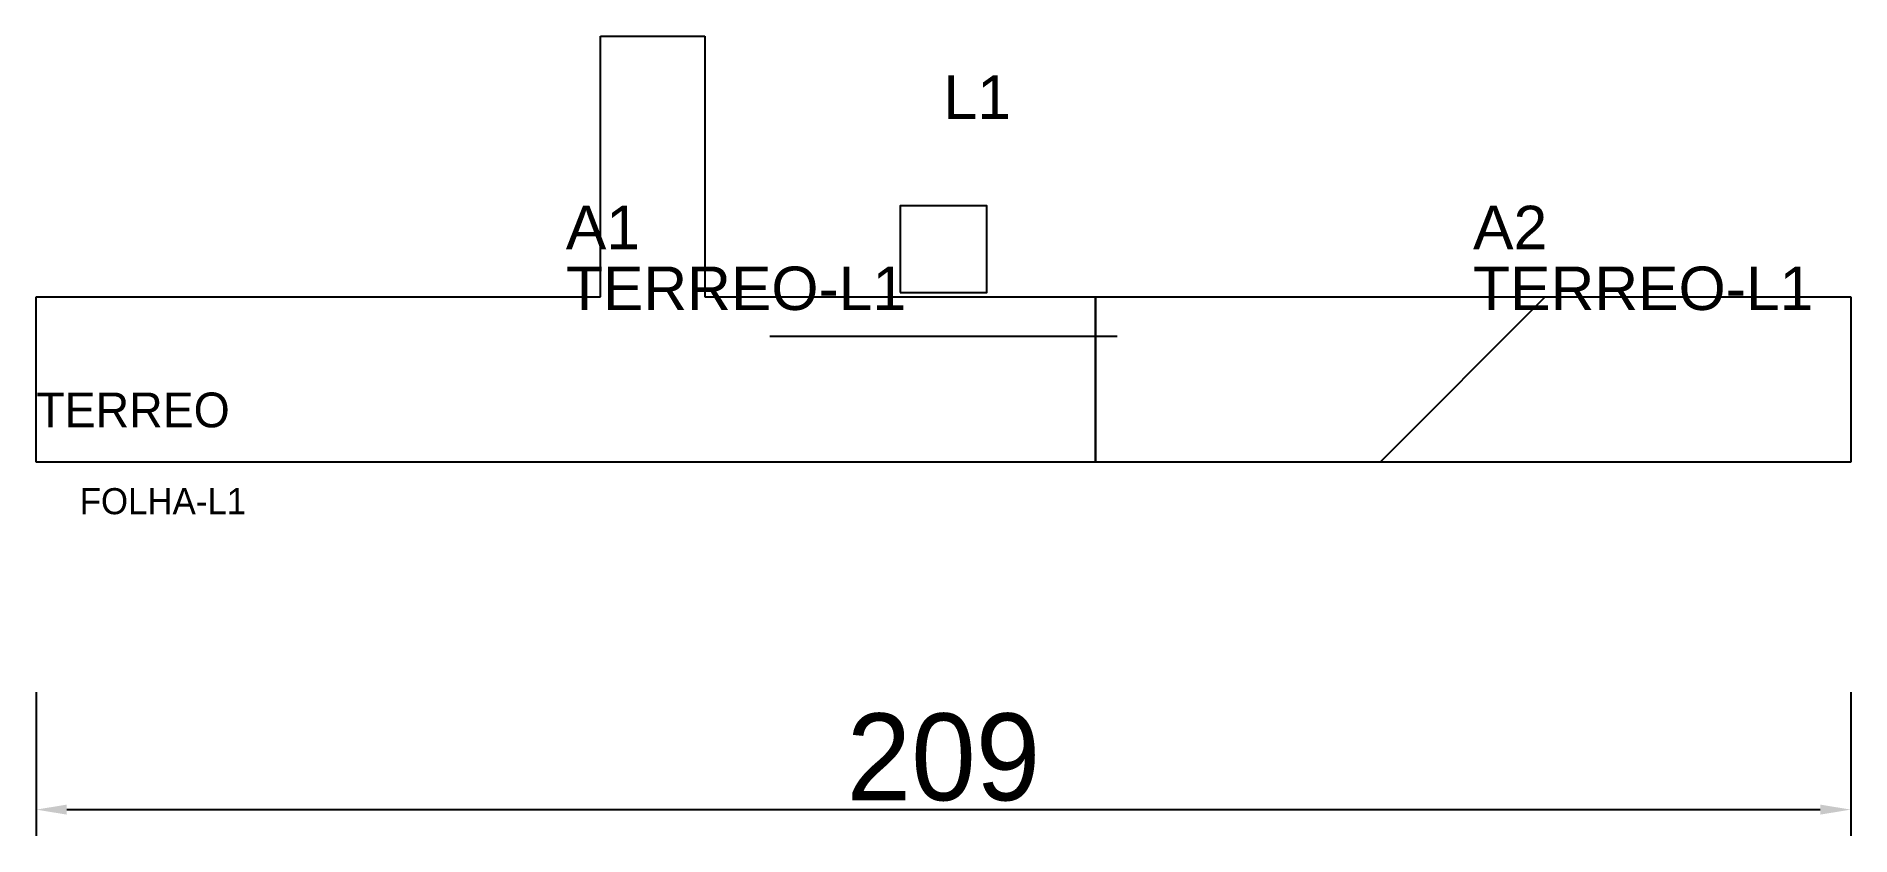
# Model space of a CAD drawing. Header units: metres. Extents: x 222 to 431, y 110 to 202.
import ezdxf

# ---------------------------------------------------------------- set-up
doc = ezdxf.new("R2010")
doc.units = ezdxf.units.M
for name, color, linetype in [('3', 3, 'CONTINUOUS'), ('AUX00', 7, 'CONTINUOUS'), ('COTA', 241, 'CONTINUOUS'), ('FOLHA', 255, 'CONTINUOUS'), ('Hachura', 251, 'CONTINUOUS'), ('NOMENCLATURA', 7, 'CONTINUOUS'), ('Nível', 160, 'CONTINUOUS'), ('Painéis', 200, 'CONTINUOUS'), ('Pilares', 5, 'CONTINUOUS'), ('SARR_2.2x7', 40, 'CONTINUOUS')]:
    doc.layers.add(name, color=color, linetype=linetype)
doc.styles.add('ARIAL', font='Arial.ttf')
doc.styles.add('STR_STANDARD', font='arial.ttf')
doc.dimstyles.new('EZ DXF', dxfattribs={"dimtxt": 10, "dimasz": 3.5, "dimexe": 3, "dimexo": 1.5, "dimgap": 1, "dimtad": 1, "dimdec": 1, "dimdsep": 46, "dimcen": 2.5, "dimazin": 3, "dimtfac": 1, "dimtmove": 0, "dimatfit": 3})

msp = doc.modelspace()

# ---------------------------------------------------------------- hatches: boundary and pattern name
at = {"layer": 'Hachura'}
h = msp.add_hatch(dxfattribs=at)
h.set_pattern_fill('ANSI31', scale=50)
h.paths.add_polyline_path([(222.2, 171.5), (287.2, 171.5), (287.2, 201.5), (299.2, 201.5), (299.2, 171.5), (431.2, 171.5), (431.2, 152.5), (222.2, 152.5)])
h = msp.add_hatch(dxfattribs=at)
h.set_pattern_fill('ANSI31', scale=50)
h.paths.add_polyline_path([(222.2, 171.5), (287.2, 171.5), (287.2, 201.5), (299.2, 201.5), (299.2, 171.5), (431.2, 171.5), (431.2, 152.5), (222.2, 152.5)])

# ---------------------------------------------------------------- linework, layer by layer
at = {"layer": '3'}
msp.add_lwpolyline([(344.2, 152.5), (344.2, 171.5)], close=True, dxfattribs=at)
msp.add_lwpolyline([(344.2, 152.5), (344.2, 171.5)], close=True, dxfattribs=at)
at = {"layer": 'Painéis', "color": 200}
for p, q in [((287.2, 171.5), (287.2, 201.5)), ((287.2, 201.5), (299.2, 201.5)), ((287.2, 171.5), (287.2, 201.5)), ((287.2, 201.5), (299.2, 201.5)), ((299.2, 201.5), (299.2, 171.5)), ((299.2, 201.5), (299.2, 171.5)), ((222.2, 171.5), (287.2, 171.5)), ((222.2, 152.5), (222.2, 171.5)), ((222.2, 171.5), (287.2, 171.5)), ((222.2, 152.5), (222.2, 171.5)), ((299.2, 171.5), (431.2, 171.5)), ((299.2, 171.5), (431.2, 171.5)), ((431.2, 171.5), (431.2, 152.5)), ((431.2, 171.5), (431.2, 152.5)), ((431.2, 152.5), (222.2, 152.5)), ((431.2, 152.5), (222.2, 152.5))]:
    msp.add_line(p, q, dxfattribs=at)
at = {"layer": 'Pilares'}
msp.add_lwpolyline([(321.7, 172), (331.7, 172), (331.7, 182), (321.7, 182)], close=True, dxfattribs=at)
msp.add_lwpolyline([(321.7, 172), (331.7, 172), (331.7, 182), (321.7, 182)], close=True, dxfattribs=at)
at = {"layer": 'SARR_2.2x7'}
msp.add_line((306.7, 167), (346.7, 167), dxfattribs=at)
msp.add_line((306.7, 167), (346.7, 167), dxfattribs=at)

# ---------------------------------------------------------------- texts
at = {"layer": '3', "style": 'STR_STANDARD'}
for s, p in [('A1', (283.2, 177)), ('A1', (283.2, 177)), ('A2', (387.7, 177)), ('A2', (387.7, 177))]:
    msp.add_text(s, height=5, dxfattribs=at).set_placement(p)
at = {"layer": 'AUX00', "style": 'STR_STANDARD'}
for p in [(283.2, 170), (283.2, 170), (387.7, 170), (387.7, 170)]:
    msp.add_text('TERREO-L1', height=5, dxfattribs=at).set_placement(p)
at = {"layer": 'FOLHA'}
msp.add_text('FOLHA-L1', height=3, dxfattribs=at).set_placement((227.2, 146.5))
msp.add_text('FOLHA-L1', height=3, dxfattribs=at).set_placement((227.2, 146.5))
at = {"layer": 'NOMENCLATURA', "insert": (326.7, 197), "char_height": 5, "attachment_point": 1, "style": 'ARIAL'}
msp.add_mtext('L1', dxfattribs=at)
msp.add_mtext('L1', dxfattribs=at)
at = {"layer": 'Nível'}
msp.add_text('TERREO', height=4, dxfattribs=at).set_placement((222.2, 156.5))
msp.add_text('TERREO', height=4, dxfattribs=at).set_placement((222.2, 156.5))

# ---------------------------------------------------------------- dimensions: what is measured, and where the dimension line sits
at = {"layer": 'COTA'}
msp.add_linear_dim(base=(222.2, 112.5), p1=(222.2, 127.5), p2=(431.2, 127.5), dimstyle='EZ DXF', dxfattribs=at).render()
msp.add_linear_dim(base=(222.2, 112.5), p1=(222.2, 127.5), p2=(431.2, 127.5), dimstyle='EZ DXF', dxfattribs=at).render()

doc.saveas('drawing.dxf')
